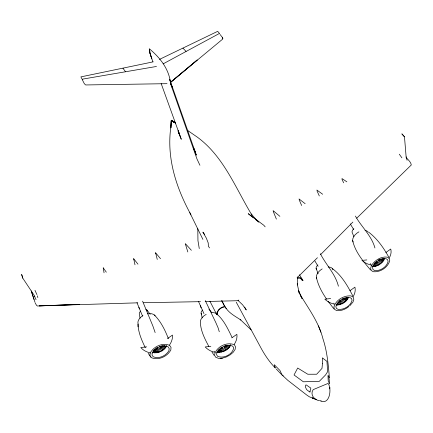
<?xml version="1.0" encoding="UTF-8"?>
<svg xmlns="http://www.w3.org/2000/svg" width="433" height="433" viewBox="0 0 433 433"><rect width="100%" height="100%" fill="white"/><g stroke="black" fill="none" stroke-linecap="round" stroke-linejoin="round"><path stroke-width="0.65" d="M145.326 347.775C141.775 340.333 138.159 332.447 138.051 324.068M138.051 326.85L138.057 323.765A9.456 5.959 -24.5 0 1 142.928 315.635M404.482 136.806L401.948 133.943L404.482 136.806L406.149 157.136M319.467 400.704C314.315 400.081 309.73 394.55 313.189 389.635L328.079 383.405C331.808 387.963 330.206 404.763 320.864 401.196M238.799 300.004L238.534 300.691L205.182 301.536M221.523 347.185L221.241 352.283L222.724 351.244M230.54 344.625L230.421 345.88L224.262 346.4M209.897 301.211L216.646 314.358L217.133 314.212C217.442 310.136 220.982 307.246 224.911 306.829L221.831 300.529M329.697 388.845L329.914 387.411M341.253 300.648L340.592 304.551L338.601 304.459M297.13 277.705L297.574 276.952L297.466 285.049L297.238 283.832L299.235 293.168L298.505 290.429L302.207 298.765L300.675 296.064M377.424 262.181L376.661 266.084L375.384 266.024M216.646 314.358C216.987 310.017 220.787 306.943 224.96 306.477C228.283 312.788 235.168 316.252 240.916 320.019L240.109 319.381L251.129 329.881M157.152 347.683L155.842 352.976L157.347 352.197L157.747 351.011M166.229 345.799L165.758 347.672L159.934 347.288M230.02 345.837L229.679 347.104L224.007 346.714M221.095 347.704L219.666 352.478L221.101 351.688L221.582 350.486M22.792 278.132L21.65 274.43L22.7 278.04L34.851 296.345M340.944 300.129L339.077 304.956L337.166 304.61M377.154 261.651L375.216 266.457L373.387 266.106M165.325 347.623L164.811 348.846L160.286 347.748M229.474 346.432L228.673 348.294L224.326 347.174M156.654 348.159L154.332 352.933L155.739 352.408L156.378 351.342M220.505 348.078L218.205 352.435L219.526 351.905L220.586 350.281M228.229 348.067L227.439 349.404L223.931 347.607M164.659 348.186L163.62 349.94L159.777 348.11M340.549 300.21L337.632 305.13L336.452 304.724M376.775 261.727L373.847 266.593L372.721 266.187M156.405 347.932L152.984 352.657L154.224 352.386L155.853 350.519M219.331 348.955L216.911 352.153L218.048 351.877L219.785 349.983M226.962 349.155L226.021 350.389L223.78 348.349M163.176 349.696L162.234 350.914L159.322 348.5M336.311 305.059L340.176 300.248M372.613 266.49L376.385 261.797M225.874 349.745L224.478 351.217L222.448 347.764M162.121 350.275L160.703 351.737L158.689 348.754M153.163 350.806L154.484 349.458M352.879 222.075L320.534 254.669M356.765 218.145L411.296 164.978C410.906 161.931 407.924 159.663 406.089 157.358M297.487 277.412L317.443 257.722M374.264 263.518L375.622 262.198M224.337 350.589L222.865 351.856L221.804 347.212M152.854 352.132L155.409 349.951M156.946 348.641L157.969 347.769M170.575 82.357L197.204 60.003L170.288 82.546L222.54 39.224C223.488 37.633 220.689 35.896 220.31 34.597M229.961 355.011L233.133 352.348L235.087 349.48L235.536 346.828L234.383 344.798C226.93 341.41 215.596 347.001 214.508 355.276L215.737 357.268L218.367 358.297M160.6 351.109L159.084 352.365L157.704 347.78M348.938 306.467C345.588 309.249 341.177 311.1 336.766 310.596L334.612 309.427L333.859 307.311C335.559 300.058 343.851 295.284 351.033 295.901L353.144 297.13L353.826 299.284L352.992 302.028L349.864 305.703M385.879 252.499L390.739 249.035A12.828 10.441 -34.4 0 1 389.061 258.171M349.913 290.722L354.919 287.166A13.223 10.895 -39.7 0 1 352.992 296.822M167.457 338.584L172.469 335.077A13.537 10.116 -50.8 0 1 169.482 345.041M231.763 337.886L236.883 334.33A13.634 10.728 -48.6 0 1 234.204 344.424M158.987 351.758L157.444 352.787L157.412 347.753M156.567 348.484L157.655 347.78M163.198 63.83L218.806 33.785L219.612 33.66L219.661 33.969M381.679 262.274L383.156 261.472L379.167 259.93M229.403 355.309L226.053 357.073L221.988 358.226L220.181 358.264M345.794 300.589L347.282 299.815L343.006 298.369M297.455 278.154L300.231 278.127L302.505 280.627L302.959 280.411L299.42 274.744M159.458 59.402L217.691 31.338L219.228 33.141M378.393 260.163L379.6 259.621M380.45 263.351L382.128 262.652L378.507 259.957M344.544 301.693L346.243 301.011L342.871 298.781M159.907 346.562L162.435 345.675M379.091 264.292L380.916 263.746L378.729 260.709M382.35 259.172L384.125 258.642M343.142 302.662L345.004 302.12L342.573 299.154M224.5 346.075L227.682 345.372M159.75 346.801L164.881 345.686M153.26 61.838L80.89 76.885L82.438 79.786M377.652 265.066L379.568 264.704L378.572 261.662M341.648 303.468L343.613 303.105L342.443 300.107M156.475 66.46L83.174 79.023L82.254 79.472L82.34 79.78M345.058 298.581L347.677 298.164L348.619 297.347L346.124 297.498M382.312 260.044L383.546 259.87L384.515 259.015L379.92 259.215M330.633 298.521L324.842 299.208A13.369 8.297 23.1 0 0 334.465 304.193L333.805 303.16M210.833 346.281L205.21 346.952A13.591 9.396 20 0 0 214.714 352.316L214.162 351.201M297.525 277.797L300.567 277.775L302.959 280.411M146.625 346.86L140.785 347.531A13.412 9.51 15.8 0 0 149.991 352.825M366.832 259.93L361.934 260.417A12.952 7.475 23.2 0 0 371.325 265.126L370.199 263.545M160.167 346.985L166.434 346.465M376.185 265.64L378.133 265.494L378.014 262.479M340.787 304.026L342.124 303.928L341.886 300.935M39.268 305.86L49.773 305.487M51.105 305.438L79.732 304.426L37.352 305.996L36.561 305.373L35.214 303.019M39.284 305.86L137.791 302.829M200.468 301.655L143.588 302.727M218.784 358.34L222.264 358.27M167.035 83.672L86.032 84.949L85.442 84.846L84.235 83.531L82.427 79.953M344.186 299.355L346.855 299.403L348.083 298.575L344.311 298.148M381.473 261.034L382.723 261.099L383.963 260.244L379.297 259.578M320.057 400.741L321.232 400.806M313.524 398.468L309.33 396.79L306.672 394.977L287.875 380.385L281.98 374.886L279.999 370.518L274.251 364.694L274.592 366.659L275.404 368.072C269.737 362.291 265.126 355.58 261.256 348.484L236.239 302.196M159.994 346.357L161.163 346.817M316.48 399.691L312.317 397.889L315.273 399.172M175.69 123.308L171.262 120.201L170.948 127.914L171.251 120.634L170.553 129.386C167.008 158.667 176.085 187.024 189.789 212.619L190.888 214.887M238.534 300.691L238.02 300.415L242.648 304.854L246.269 310.006L244.65 307.04M283.263 375.925L281.98 374.886M172.832 121.262L175.149 122.631M341.913 178.531L346.855 181.822M172.799 121.245L174.986 122.539M174.948 122.469L172.188 120.802L174.91 122.55M316.891 190.049L322.661 194.244M187.321 130.236L197.421 137.212C223.699 156.524 235.59 188.106 251.93 215.131M175.414 122.842L172.09 120.677L174.851 122.604M299.035 198.964L305.146 203.683M328.192 267.02A9.277 5.564 -32.6 0 1 332.327 268.557C341.605 275.323 347.553 285.704 352.738 295.739M172.004 120.58L175.062 122.734M273.099 210.622L279.897 216.343M368.635 232.142C377.267 238.67 383.595 247.773 388.785 257.153M171.955 120.531L175.679 123.291M225.463 307.787L226.556 308.659M253.467 217.869L248.25 213.696L263.832 225.29L265.169 226.849M255.557 219.536L258.69 222.037M149.255 48.74C159.712 57.291 168.621 68.463 170.461 82.27L169.709 79.477L196.328 155.117L193.232 147.15L195.402 152.005M216.825 313.985C223.948 320.144 227.996 329.042 232.039 337.372M154.348 314.975C160.897 321.497 165.081 330.114 168.399 338.671M258.831 222.005L255.99 219.434L251.27 213.967L251.86 215.141M182.959 48.16L186.044 51.413M370.529 269.976L363.439 261.408M276.319 369.073L281.244 374.188M185.313 243.6L191.375 250.301M333.919 308.924L328.09 301.308M157.266 259.454L155.599 252.791L160.508 258.674M208.868 309.097L211.856 312.658M122.945 68.208L125.5 71.694M134.999 264.817L133.678 258.718L137.97 264.184M204.674 234.448L202.877 232.099L206.33 238.118L208.213 242.929L208.387 246.253L209.545 247.909M147.025 310.142L150.213 314.331M362.692 260.39C358.199 254.409 354.14 247.73 352.63 240.331M104.055 272.812L103.227 267.881L106.323 272.195M399.291 154.202L401.911 157.839M150.83 357.176L148.205 353.328M355.396 216.078C361.414 226.838 371.676 235.806 374.935 247.963M353.766 229.642L350.21 223.834M326.59 299.106C322.055 292.47 317.968 285.125 316.377 277.207M318.082 266.333L314.899 260.958M320.339 253.706C325.908 264.66 335.467 274.046 338.4 286.213M301.087 278.365L302.505 280.627M212.035 352.061L213.994 355.212M299.365 293.282C308.02 307.928 318.742 321.892 322.915 338.687C327.137 351.293 328.301 364.559 329.372 377.733M208.814 346.362C204.879 339.066 200.89 331.299 200.371 322.894A9.526 5.84 -27.3 0 1 206.205 314.336M221.783 300.881L224.911 306.829M216.516 313.016L217.133 314.212M202.898 239.395L189.789 212.619M343.645 182.818L341.973 179.278M198.541 301.579L203.965 313.622M332.327 268.557L332.907 269.781M205.274 300.589L215.764 322.471L218.075 327.776L219.282 331.765M319.305 195.943L316.978 190.796M199.932 165.271L196.955 158.938L170.402 83.288M34.986 290.348L36.924 294.608M34.483 296.21L36.042 299.647M301.655 205.523L299.127 199.705M136.985 302.683L142.511 316.068M142.581 301.173L152.854 325.962L155.155 332.593M276.378 219.098L273.212 211.364M353.88 236.57L352.375 232.965A4.243 2.598 -34.9 0 1 353.864 228.743M170.445 82.838L172.632 88.224L170.423 82.627M318.423 325.892L320.907 332.219M200.263 305.682L201.091 307.782M150.067 52.09L149.309 49.589L149.813 52.566L152.833 61.681M178.104 131.047L181.275 139.264L161.163 83.553M178.093 131.004L179.928 136.038M316.095 268.238L318.125 273.732M179.446 134.403L178.228 130.723L178.91 132.963M138.874 307.284L139.394 308.843M103.227 267.881L103.465 268.601M31.279 290.96L35.024 302.353M31.414 291.452L34.012 299.468M187.825 251.968L185.492 244.336M150.965 56.333L149.813 52.566L151.745 58.877M133.678 258.718L133.894 259.443M155.599 252.791L155.799 253.522M37.362 295.815L37.855 297.617M406.197 156.865L407.063 160.253M201.123 313.286L202.216 317.876M140.038 318.163L139.356 314.277A4.454 2.836 -24.4 0 1 140.725 311.094M199.272 248.596L197.951 240.613L197.8 228.716M211.391 312.669A9.526 5.84 -27.3 0 1 217.545 314.894M201.675 314.223A4.487 2.782 -27.3 0 1 202.671 310.06M230.443 345.117A9.255 5.467 -27.5 0 1 217.171 351.937M147.523 313.855A9.456 5.959 -24.5 0 1 155.155 315.868M145.867 309.595A4.454 2.836 -24.4 0 1 147.642 311.067M166.489 345.713A9.185 5.591 -24.8 0 1 165.666 347.217M165.309 347.699A9.185 5.591 -24.8 0 1 159.772 351.634M159.225 351.84A9.185 5.591 -24.8 0 1 153.32 352.446M353.041 241.955A9.001 5.45 -34.8 0 1 358.935 231.839M365.008 230.41A9.001 5.45 -34.8 0 1 368.012 232.007M384.093 259.183A8.736 5.099 -34.6 0 1 379.93 263.913M378.188 264.964A8.736 5.099 -34.6 0 1 372.694 266.257M316.485 269.212A4.373 2.652 -32.7 0 1 317.887 264.98M316.631 278.311A9.277 5.564 -32.6 0 1 322.168 268.92M348.224 297.466A9.012 5.196 -32.5 0 1 342.519 303.187M340.96 303.923A9.012 5.196 -32.5 0 1 336.436 304.772M310.017 391.405L309.974 392.184L306.596 389.613L305.276 386.669L305.628 385.105L306.223 384.905L310.845 388.125L310.017 391.405M150.148 353.128L149.997 355.742L151.453 357.707C158.446 360.694 167.338 356.5 170.808 350.021L171.024 347.407L169.649 345.404C162.635 342.249 153.563 346.546 150.148 353.128M152.189 353.052L152.059 355.179L153.239 356.776C158.927 359.217 166.169 355.796 168.989 350.519L169.162 348.392L168.036 346.773C162.332 344.219 154.971 347.704 152.189 353.052M328.008 375.828L328.192 380.878L329.659 383.947L328.842 376.851L328.252 375.682L328.008 375.828M322.461 363.455L322.006 368.359L316.68 374.226L307.798 374.242L297.682 368.039L294.039 374.983L303.365 381.787L319.294 381.338L325.594 374.897L327.613 371.714L326.958 361.387L322.363 357.869L322.461 363.455M216.901 352.543L216.587 354.703L217.577 356.321C223.65 358.941 232.673 354.492 233.685 347.829L232.743 346.184C227.027 343.526 219.872 347.439 216.901 352.543M336.49 304.523L335.856 306.759L336.463 308.485L338.211 309.438C344.013 309.871 350.627 306.055 352.094 300.231L351.531 298.483L349.815 297.493C344.516 296.93 339.299 300.156 336.49 304.523M371.487 265.478L370.621 268.254L371.216 270.441L373.17 271.702C380.179 272.471 387.871 267.534 389.743 260.671L389.213 258.458L387.302 257.142C380.98 256.222 374.826 260.336 371.487 265.478M373.246 265.472L372.542 267.735L373.019 269.515L374.605 270.544C380.309 271.172 386.577 267.156 388.092 261.57L387.654 259.768L386.095 258.701C380.959 257.965 375.968 261.299 373.246 265.472M222.275 37.357L222.833 38.753L222.275 37.357"/></g></svg>
